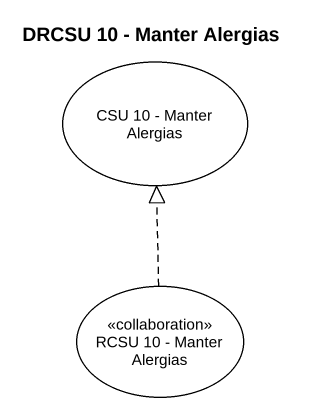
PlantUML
@startuml
title DRCSU 10 - Manter Alergias
usecase "CSU 10 - Manter Alergias" as CSU_10_Manter_Alergias
usecase "RCSU 10 - Manter Alergias" as RCSU_10_Manter_Alergias <<collaboration>>
RCSU_10_Manter_Alergias .up.|> CSU_10_Manter_Alergias
@enduml
